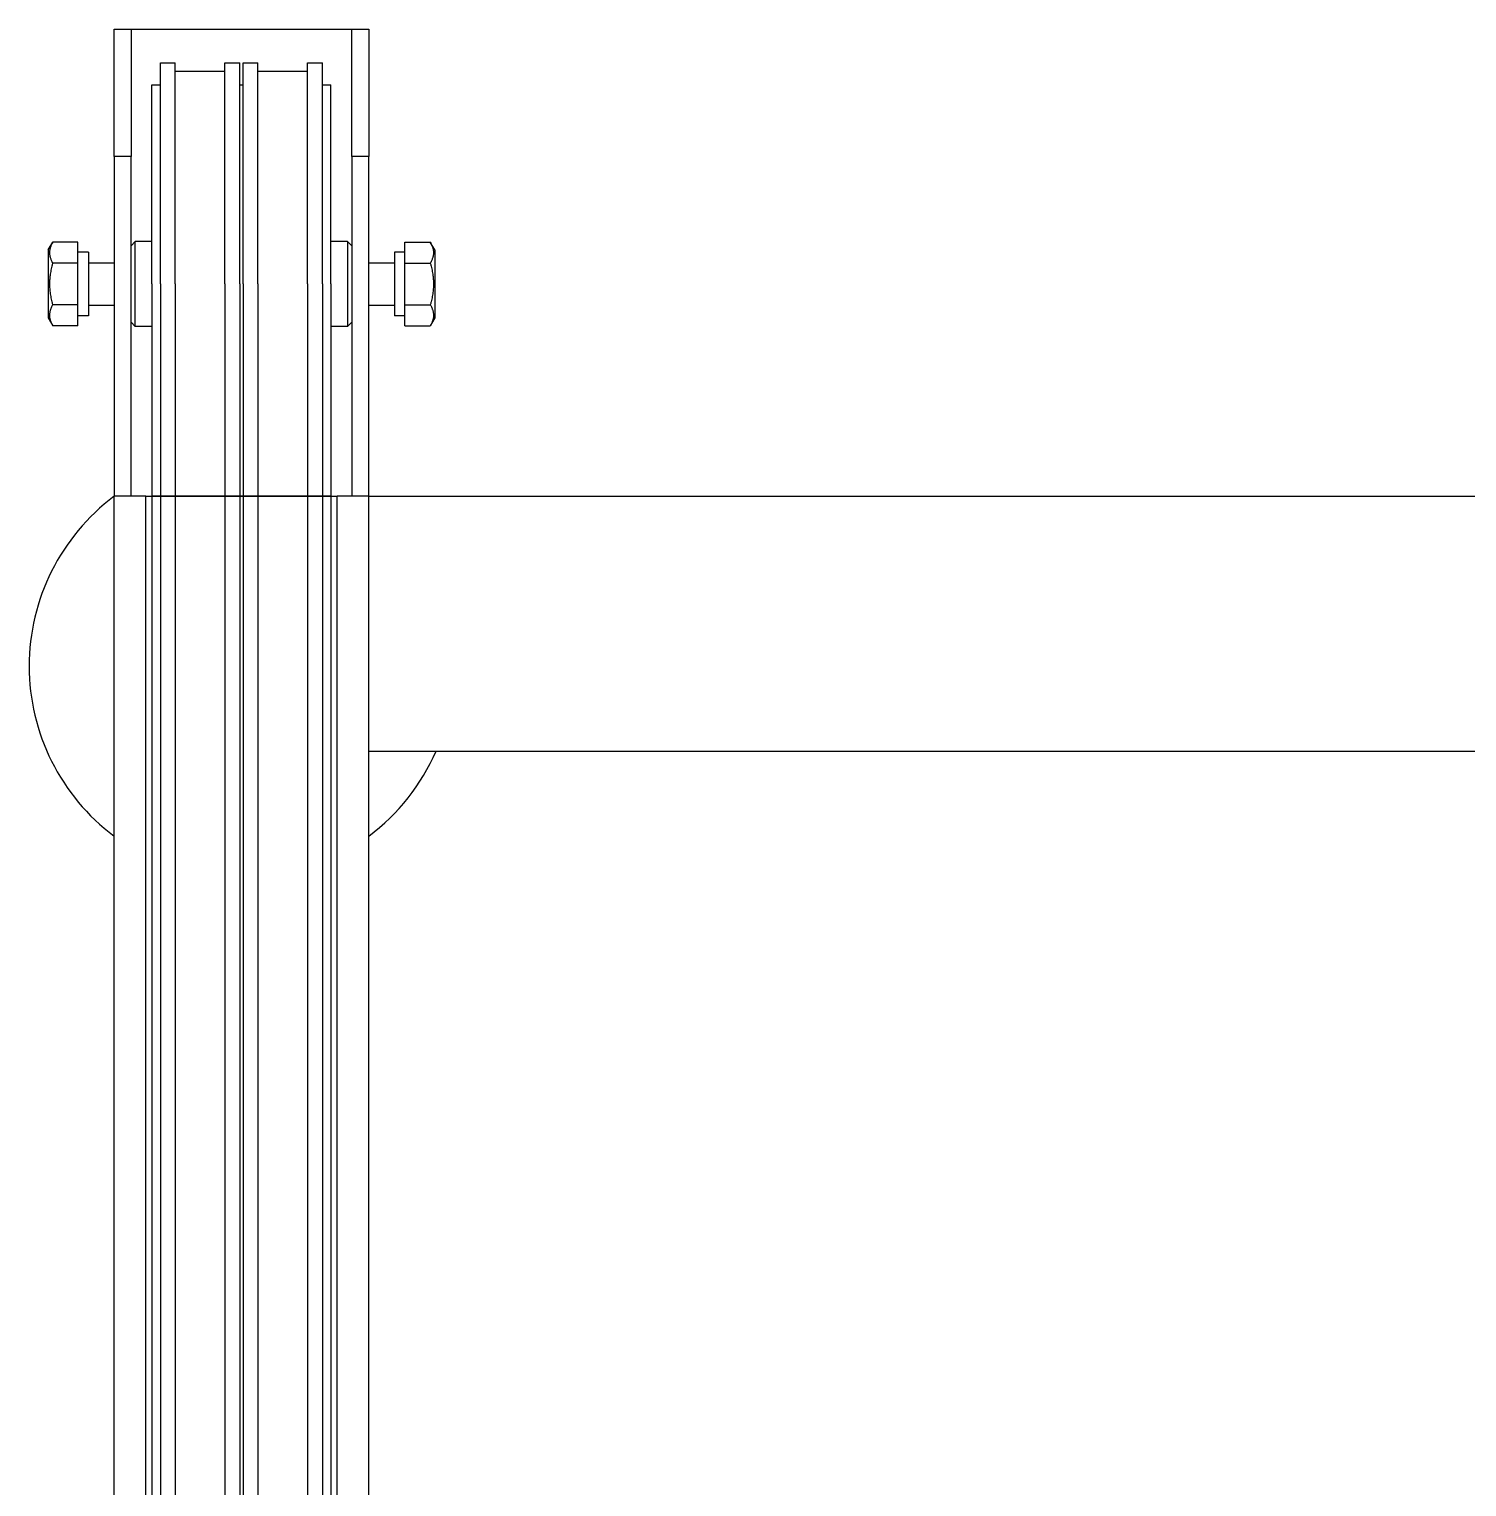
# Model space of a CAD drawing. Header units: millimetres. Extents: x -383313 to -161684, y -117025 to 99224.
# Drawn here: x -332917.6 to -332579.1, y 30801.6 to 31144.8 of the extents above; entities that cross this region are included whole.
import ezdxf

# ---------------------------------------------------------------- set-up
doc = ezdxf.new("R2010")
doc.units = ezdxf.units.MM
doc.header["$MEASUREMENT"] = 0
doc.layers.add('PV-F89', color=7, linetype='Continuous')

# ---------------------------------------------------------------- blocks, each defined once
blk = doc.blocks.new('*U149')
at = {"layer": 'PV-F89'}
for p, q in [((3079.85, 2014.37), (3078.03, 2013.32)), ((3078.03, 2007.37), (3078.03, 2013.32)), ((3095.85, 2014.37), (3079.85, 2014.37)), ((3082.94, 2007.37), (3082.94, 2013.32)), ((3092.76, 2007.37), (3092.76, 2013.32)), ((3095.85, 2014.37), (3097.66, 2013.32)), ((3097.66, 2007.37), (3097.66, 2013.32)), ((3078.03, 2007.37), (3082.94, 2007.37)), ((3080.35, 2004.87), (3080.35, 2007.37)), ((3095.35, 2004.87), (3080.35, 2004.87)), ((3082.85, 2004.87), (3082.85, 1998.87)), ((3082.94, 2007.37), (3092.76, 2007.37)), ((3092.76, 2007.37), (3097.66, 2007.37)), ((3092.85, 2004.87), (3092.85, 1998.87)), ((3095.35, 2004.87), (3095.35, 2007.37)), ((1757.85, 1998.87), (3037.85, 1998.87)), ((3037.85, 1991.37), (3037.85, 1998.87)), ((3117.85, 1998.87), (3037.85, 1998.87)), ((3117.85, 1994.87), (3117.85, 1998.87)), ((3117.85, 1998.87), (3147.85, 1998.87)), ((3147.85, 1998.87), (3147.85, 1994.87)), ((3037.85, 1994.87), (3117.85, 1994.87)), ((3078.85, 1994.87), (3077.85, 1993.87)), ((3096.85, 1994.87), (3097.85, 1993.87)), ((3147.85, 1994.87), (3117.85, 1994.87)), ((3147.85, 1994.87), (3147.85, 1990.87)), ((1757.85, 1991.37), (3037.85, 1991.37)), ((3037.85, 1991.37), (3037.85, 1989.98)), ((3077.85, 1993.87), (3097.85, 1993.87)), ((3077.85, 1989.98), (3077.85, 1993.87)), ((3097.85, 1989.98), (3097.85, 1993.87)), ((3147.85, 1990.87), (3147.85, 1946.87)), ((3037.85, 1989.98), (1757.85, 1989.98)), ((3037.85, 1987.97), (1757.85, 1987.97)), ((3087.85, 1989.98), (3037.85, 1989.98)), ((3037.85, 1987.97), (3037.85, 1989.98)), ((3037.85, 1989.98), (3037.85, 1987.97)), ((3087.85, 1987.97), (3037.85, 1987.97)), ((3037.85, 1984.47), (3037.85, 1987.97)), ((3037.85, 1987.97), (3037.85, 1984.47)), ((3087.85, 1989.98), (3134.74, 1989.98)), ((3087.85, 1987.97), (3139.95, 1987.97)), ((3134.74, 1989.98), (3134.74, 1987.97)), ((3139.95, 1987.97), (3139.95, 1984.47)), ((3037.85, 1984.47), (1757.85, 1984.47)), ((3087.85, 1984.47), (3037.85, 1984.47)), ((3037.85, 1972.79), (3037.85, 1984.47)), ((3037.85, 1984.47), (3037.85, 1972.79)), ((3087.85, 1984.47), (3139.95, 1984.47)), ((3137.92, 1984.47), (3137.92, 1972.79)), ((3037.85, 1972.79), (1757.85, 1972.79)), ((3087.85, 1972.79), (3037.85, 1972.79)), ((3037.85, 1969.29), (3037.85, 1972.79)), ((3037.85, 1972.79), (3037.85, 1969.29)), ((3087.85, 1972.79), (3139.95, 1972.79)), ((3139.95, 1972.79), (3139.95, 1969.29)), ((3037.85, 1969.29), (1757.85, 1969.29)), ((3037.85, 1968.51), (1757.85, 1968.51)), ((3037.85, 1968.51), (3037.85, 1969.29)), ((3087.85, 1969.29), (3037.85, 1969.29)), ((3037.85, 1969.29), (3037.85, 1968.51)), ((3087.85, 1968.51), (3037.85, 1968.51)), ((3037.85, 1965.01), (3037.85, 1968.51)), ((3037.85, 1968.51), (3037.85, 1965.01)), ((3087.85, 1969.29), (3139.95, 1969.29)), ((3087.85, 1968.51), (3139.95, 1968.51)), ((3134.74, 1969.29), (3134.74, 1968.51)), ((3139.95, 1968.51), (3139.95, 1965.01)), ((3037.85, 1965.01), (1757.85, 1965.01)), ((3087.85, 1965.01), (3037.85, 1965.01)), ((3037.85, 1953.33), (3037.85, 1965.01)), ((3037.85, 1965.01), (3037.85, 1953.33)), ((3087.85, 1965.01), (3139.95, 1965.01)), ((3137.92, 1965.01), (3137.92, 1953.33)), ((3037.85, 1953.33), (1757.85, 1953.33)), ((3087.85, 1953.33), (3037.85, 1953.33)), ((3037.85, 1949.83), (3037.85, 1953.33)), ((3037.85, 1953.33), (3037.85, 1949.83)), ((3087.85, 1953.33), (3139.95, 1953.33)), ((3139.95, 1953.33), (3139.95, 1949.83)), ((3037.85, 1949.83), (1757.85, 1949.83)), ((3087.85, 1949.83), (3037.85, 1949.83)), ((3037.85, 1947.82), (3037.85, 1949.83)), ((3037.85, 1949.83), (3037.85, 1947.82)), ((3087.85, 1949.83), (3139.95, 1949.83)), ((3134.74, 1949.83), (3134.74, 1947.82)), ((3037.85, 1947.82), (1757.85, 1947.82)), ((1757.85, 1946.37), (3037.85, 1946.37)), ((3087.85, 1947.82), (3037.85, 1947.82)), ((3037.85, 1947.82), (3037.85, 1946.37)), ((3037.85, 1938.87), (3037.85, 1946.37)), ((3077.85, 1943.87), (3077.85, 1947.82)), ((3087.85, 1947.82), (3134.74, 1947.82)), ((3097.85, 1943.87), (3097.85, 1947.82)), ((3147.85, 1946.87), (3147.85, 1942.87)), ((3117.85, 1942.87), (3037.85, 1942.87)), ((3097.85, 1943.87), (3077.85, 1943.87)), ((3078.85, 1942.87), (3077.85, 1943.87)), ((3096.85, 1942.87), (3097.85, 1943.87)), ((3117.85, 1938.87), (3117.85, 1942.87)), ((3117.85, 1942.87), (3147.85, 1942.87)), ((3147.85, 1942.87), (3147.85, 1938.87)), ((1757.85, 1938.87), (3037.85, 1938.87)), ((2977.85, 1938.87), (2977.85, 1473.87)), ((3037.85, 1938.87), (3117.85, 1938.87)), ((3037.85, 1938.87), (3037.85, 1473.87)), ((3082.85, 1938.87), (3082.85, 1932.87)), ((3092.85, 1938.87), (3092.85, 1932.87)), ((3147.85, 1938.87), (3117.85, 1938.87)), ((3095.35, 1932.87), (3080.35, 1932.87)), ((3080.35, 1930.37), (3080.35, 1932.87)), ((3095.35, 1930.37), (3095.35, 1932.87)), ((3078.03, 1930.37), (3082.94, 1930.37)), ((3078.03, 1930.37), (3078.03, 1924.41)), ((3082.94, 1930.37), (3092.76, 1930.37)), ((3082.94, 1930.37), (3082.94, 1924.41)), ((3092.76, 1930.37), (3097.66, 1930.37)), ((3092.76, 1930.37), (3092.76, 1924.41)), ((3097.66, 1930.37), (3097.66, 1924.41)), ((3079.85, 1923.37), (3078.03, 1924.41)), ((3095.85, 1923.37), (3079.85, 1923.37)), ((3095.85, 1923.37), (3097.66, 1924.41))]:
    blk.add_line(p, q, dxfattribs=at)
for start, end in [(36.8699, 143.1301), (216.8699, 246.4218)]:
    blk.add_arc((2997.85, 1968.87), 50, start, end, dxfattribs=at)
for points in [[(3082.94, 2013.32), (3080.49, 2014.74), (3078.03, 2013.32)], [(3092.76, 2013.32), (3087.85, 2014.74), (3082.94, 2013.32)], [(3097.66, 2013.32), (3095.21, 2014.74), (3092.76, 2013.32)], [(3082.94, 1924.41), (3080.49, 1923), (3078.03, 1924.41)], [(3092.76, 1924.41), (3087.85, 1923), (3082.94, 1924.41)], [(3097.66, 1924.41), (3095.21, 1923), (3092.76, 1924.41)]]:
    blk.add_rational_spline(points, [1.22364575665, 1.41294441399, 1.22364575665], degree=2, dxfattribs=at)

msp = doc.modelspace()

# ---------------------------------------------------------------- block references
at = {"layer": 'PV-F89', "rotation": 90}
msp.add_blockref('*U149', (-330898.7111, 27996.96698), dxfattribs=at)

doc.saveas('drawing.dxf')
